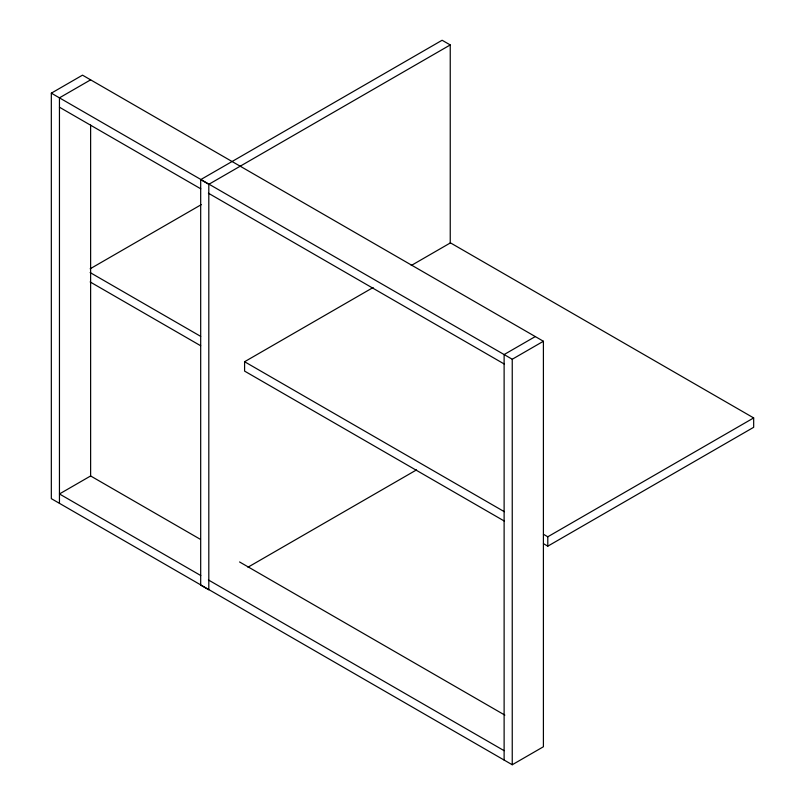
<?xml version="1.0" encoding="UTF-8"?>
<svg xmlns="http://www.w3.org/2000/svg" width="805" height="805" viewBox="0 0 805 805"><rect width="100%" height="100%" fill="white"/><g stroke="black" fill="none" stroke-linecap="round" stroke-linejoin="round"><path stroke-width="1.21" d="M51.329 93.159L82.502 75.157L543.405 341.26L543.405 746.758L512.242 764.75L51.329 498.647L51.329 93.159L512.242 359.251L543.405 341.26M90.623 79.846L59.449 97.838L59.449 503.336M450.237 44.939L208.807 184.325L208.807 589.823L200.687 585.134L200.687 179.636L442.116 40.25L450.237 44.939L450.237 243.291M90.16 268.8L201.26 204.651M504.322 521.066L244.589 371.105L244.589 361.727L373.118 287.526M411.244 265.509L450.458 242.869L753.671 417.926L753.671 427.304L547.792 546.162L543.445 543.657M535.285 336.571L504.121 354.562L504.121 760.061M247.96 567.213L416.527 469.899M543.445 534.279L547.792 536.784L753.671 417.926M200.687 179.636L208.807 184.325M59.449 107.216L200.787 188.823M208.404 193.21L504.121 363.941M90.14 272.563L200.697 336.389M244.589 361.727L504.322 511.688M90.14 281.941L200.697 345.768M200.425 539.36L90.623 475.966L59.449 493.958L200.787 575.555M239.568 561.96L504.846 715.112M208.404 579.952L504.121 750.683M547.792 536.784L547.792 546.162M512.242 359.251L512.242 764.75M90.623 125.047L90.623 476.56"/></g></svg>
